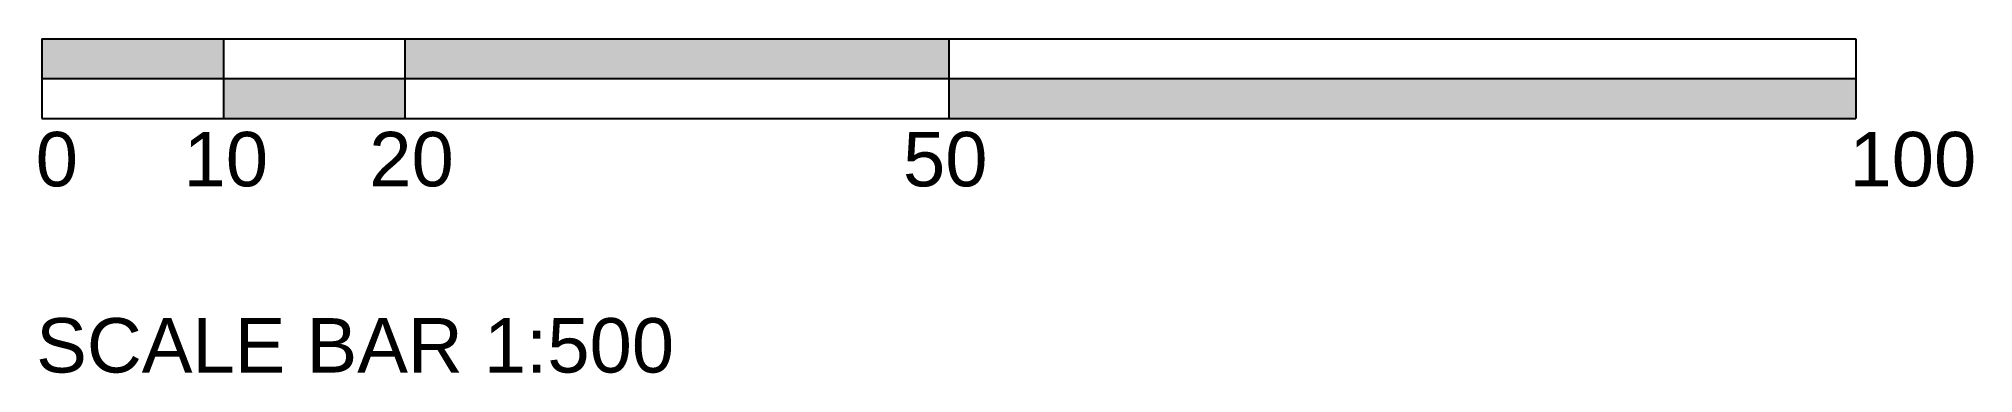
# Model space of a CAD drawing. Header units: millimetres. Extents: x -3 to 210, y -53 to -16.
import ezdxf

# ---------------------------------------------------------------- set-up
doc = ezdxf.new("R2010")
doc.units = ezdxf.units.MM
doc.layers.add('ceco.net 314 - scale bar 1 in 500', color=7, linetype='Continuous')
doc.styles.add('WORKING', font='arial.ttf')

msp = doc.modelspace()

# ---------------------------------------------------------------- hatches: boundary and pattern name
h = msp.add_hatch(color=256)
h.paths.add_polyline_path([(16.96, -20.38), (16.96, -15.98), (-3.04, -15.98), (-3.04, -20.38)])
h.paths.add_polyline_path([(16.96, -20.38), (16.96, -24.78), (36.96, -24.78), (36.96, -20.38)])
at = {"layer": 'ceco.net 314 - scale bar 1 in 500'}
h = msp.add_hatch(color=256, dxfattribs=at)
h.dxf.hatch_style = 1
h.paths.add_polyline_path([(96.96, -20.38), (96.96, -15.98), (36.96, -15.98), (36.96, -20.38)])
h.paths.add_polyline_path([(196.96, -24.78), (196.96, -20.38), (96.96, -20.38), (96.96, -24.78)])

# ---------------------------------------------------------------- linework, layer by layer
for p, q in [((-3.04, -15.98), (-3.04, -24.78)), ((-3.04, -15.98), (196.96, -15.98)), ((16.96, -15.98), (16.96, -24.78)), ((36.96, -15.98), (36.96, -24.78)), ((36.96, -15.98), (36.96, -24.78)), ((36.96, -15.98), (36.96, -24.78)), ((36.96, -15.98), (36.96, -24.78)), ((96.96, -15.98), (96.96, -24.78)), ((196.96, -15.98), (196.96, -24.78)), ((-3.04, -20.38), (36.96, -20.38)), ((-3.04, -24.78), (196.96, -24.78))]:
    msp.add_line(p, q, dxfattribs=at)
msp.add_lwpolyline([(36.96, -20.38), (196.96, -20.38)], dxfattribs=at)

# ---------------------------------------------------------------- texts
at = {"layer": 'ceco.net 314 - scale bar 1 in 500', "char_height": 6, "attachment_point": 1, "style": 'WORKING'}
for s, insert, width in [('0', (-3.73, -26.25), 11.2147), ('10', (12.57, -26.25), 11.2147), ('20', (33.05, -26.25), 11.2147), ('50', (91.9, -26.25), 11.2147), ('100', (196.27, -26.25), 11.2147), ('SCALE BAR 1:500', (-3.68, -46.77), 448.7344)]:
    msp.add_mtext(s, dxfattribs=dict(at, insert=insert, width=width))

doc.saveas('drawing.dxf')
